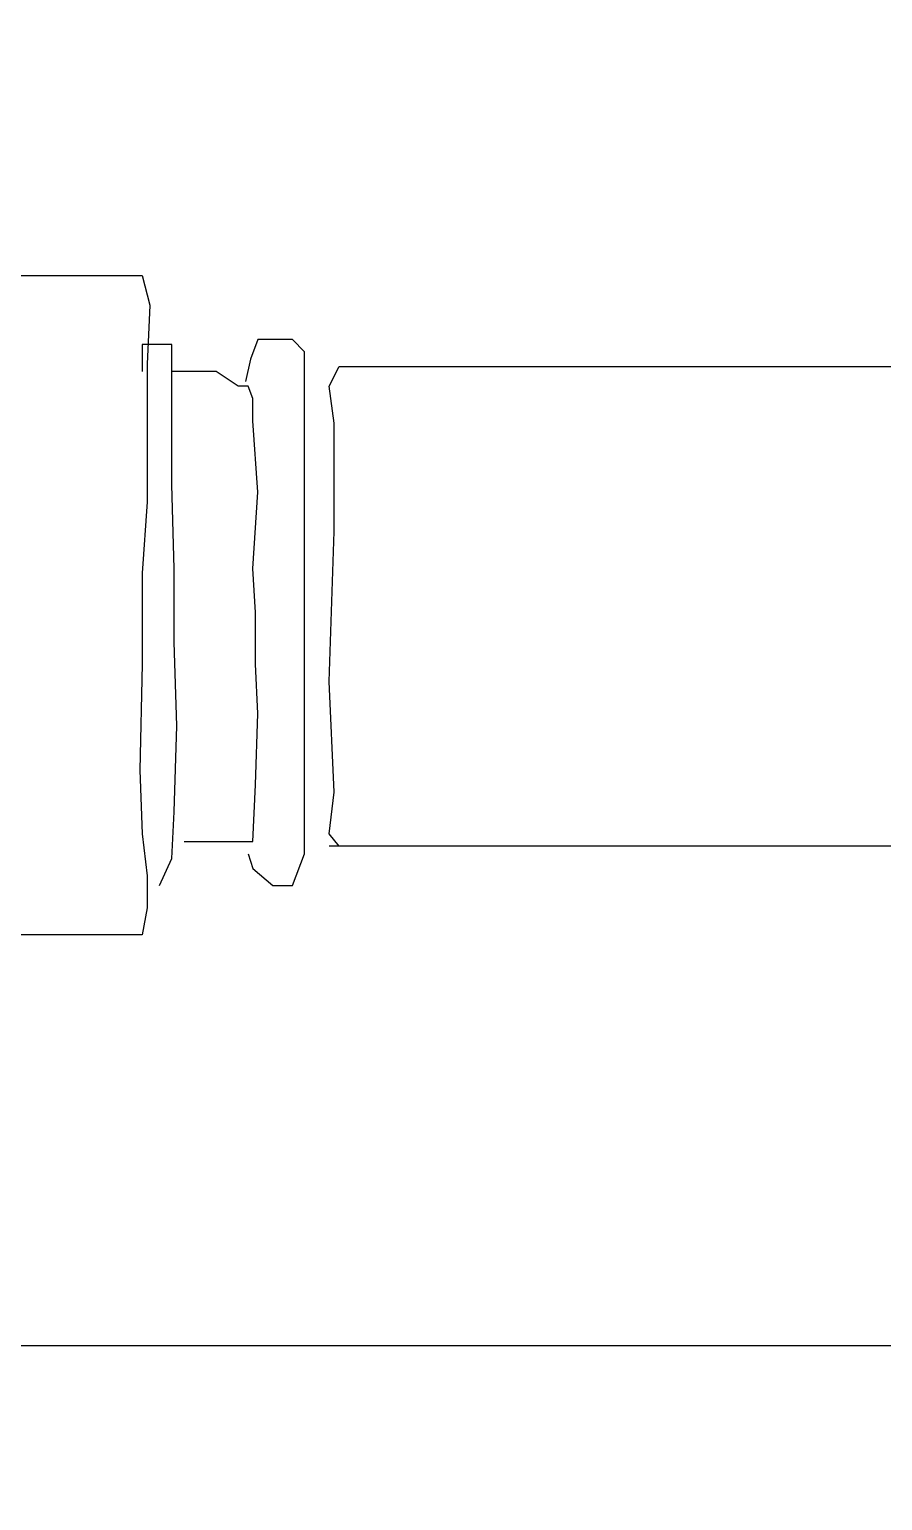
# Model space of a CAD drawing. Extents: x 729854 to 730444, y 4373781 to 4374808.
# Drawn here: x 729885.4 to 729888.87, y 4374647.51 to 4374653.49 of the extents above; entities that cross this region are included whole.
import ezdxf

# ---------------------------------------------------------------- set-up
doc = ezdxf.new("R2010")
doc.units = 0
doc.layers.get('0').update_dxf_attribs({"linetype": 'CONTINUOUS'})

msp = doc.modelspace()

# ---------------------------------------------------------------- linework, layer by layer
at = {"color": 0, "linetype": 'CONTINUOUS'}
for p, q in [((729885.29, 4374652.49), (729885.5, 4374652.49)), ((729885.29, 4374652.49), (729885.5, 4374652.49)), ((729885.5, 4374652.49), (729885.66, 4374652.49)), ((729885.5, 4374652.49), (729885.66, 4374652.49)), ((729885.66, 4374652.49), (729885.8, 4374652.49)), ((729885.66, 4374652.49), (729885.8, 4374652.49)), ((729885.8, 4374652.49), (729885.86, 4374652.49)), ((729885.8, 4374652.49), (729885.86, 4374652.49)), ((729885.86, 4374652.49), (729885.89, 4374652.37)), ((729885.86, 4374652.49), (729885.89, 4374652.37)), ((729885.89, 4374652.37), (729885.88, 4374652.13)), ((729885.89, 4374652.37), (729885.88, 4374652.13)), ((729885.89, 4374652.21), (729885.86, 4374652.21)), ((729885.86, 4374652.21), (729885.86, 4374652.15)), ((729885.89, 4374652.21), (729885.86, 4374652.21)), ((729885.86, 4374652.21), (729885.86, 4374652.15)), ((729885.93, 4374652.21), (729885.89, 4374652.21)), ((729885.93, 4374652.21), (729885.89, 4374652.21)), ((729885.98, 4374652.21), (729885.93, 4374652.21)), ((729885.98, 4374652.21), (729885.93, 4374652.21)), ((729885.98, 4374652.15), (729885.98, 4374652.21)), ((729885.98, 4374652.15), (729885.98, 4374652.21)), ((729886.33, 4374652.23), (729886.3, 4374652.15)), ((729886.33, 4374652.23), (729886.3, 4374652.15)), ((729886.39, 4374652.23), (729886.33, 4374652.23)), ((729886.39, 4374652.23), (729886.33, 4374652.23)), ((729886.47, 4374652.23), (729886.39, 4374652.23)), ((729886.47, 4374652.23), (729886.39, 4374652.23)), ((729886.52, 4374652.18), (729886.47, 4374652.23)), ((729886.52, 4374652.18), (729886.47, 4374652.23)), ((729885.86, 4374652.15), (729885.86, 4374652.1)), ((729885.86, 4374652.15), (729885.86, 4374652.1)), ((729885.88, 4374652.13), (729885.88, 4374651.88)), ((729885.88, 4374652.13), (729885.88, 4374651.88)), ((729885.98, 4374652.04), (729885.98, 4374652.15)), ((729885.98, 4374652.04), (729885.98, 4374652.15)), ((729886.3, 4374652.15), (729886.28, 4374652.06)), ((729886.3, 4374652.15), (729886.28, 4374652.06)), ((729886.52, 4374651.99), (729886.52, 4374652.18)), ((729886.52, 4374651.99), (729886.52, 4374652.18)), ((729886.02, 4374652.1), (729885.98, 4374652.1)), ((729886.02, 4374652.1), (729885.98, 4374652.1)), ((729886.09, 4374652.1), (729886.02, 4374652.1)), ((729886.09, 4374652.1), (729886.02, 4374652.1)), ((729886.16, 4374652.1), (729886.09, 4374652.1)), ((729886.16, 4374652.1), (729886.09, 4374652.1)), ((729886.25, 4374652.04), (729886.16, 4374652.1)), ((729886.25, 4374652.04), (729886.16, 4374652.1)), ((729886.62, 4374652.04), (729886.66, 4374652.12)), ((729886.62, 4374652.04), (729886.66, 4374652.12)), ((729886.66, 4374652.12), (729886.86, 4374652.12)), ((729886.66, 4374652.12), (729886.86, 4374652.12)), ((729886.86, 4374652.12), (729887.6, 4374652.12)), ((729886.86, 4374652.12), (729887.6, 4374652.12)), ((729887.6, 4374652.12), (729888.55, 4374652.12)), ((729887.6, 4374652.12), (729888.55, 4374652.12)), ((729888.55, 4374652.12), (729888.97, 4374652.12)), ((729888.55, 4374652.12), (729888.97, 4374652.12)), ((729885.98, 4374651.89), (729885.98, 4374652.04)), ((729885.98, 4374651.89), (729885.98, 4374652.04)), ((729886.29, 4374652.04), (729886.25, 4374652.04)), ((729886.29, 4374652.04), (729886.25, 4374652.04)), ((729886.31, 4374651.99), (729886.29, 4374652.04)), ((729886.31, 4374651.99), (729886.29, 4374652.04)), ((729886.64, 4374651.89), (729886.62, 4374652.04)), ((729886.64, 4374651.89), (729886.62, 4374652.04)), ((729886.31, 4374651.9), (729886.31, 4374651.99)), ((729886.31, 4374651.9), (729886.31, 4374651.99)), ((729886.52, 4374651.79), (729886.52, 4374651.99)), ((729886.52, 4374651.79), (729886.52, 4374651.99)), ((729885.98, 4374651.64), (729885.98, 4374651.89)), ((729885.98, 4374651.64), (729885.98, 4374651.89)), ((729886.33, 4374651.61), (729886.31, 4374651.9)), ((729886.33, 4374651.61), (729886.31, 4374651.9)), ((729886.64, 4374651.45), (729886.64, 4374651.89)), ((729886.64, 4374651.45), (729886.64, 4374651.89)), ((729885.88, 4374651.88), (729885.88, 4374651.57)), ((729885.88, 4374651.88), (729885.88, 4374651.57)), ((729886.52, 4374651.39), (729886.52, 4374651.79)), ((729886.52, 4374651.39), (729886.52, 4374651.79)), ((729885.99, 4374651.3), (729885.98, 4374651.64)), ((729885.99, 4374651.3), (729885.98, 4374651.64)), ((729886.31, 4374651.3), (729886.33, 4374651.61)), ((729886.31, 4374651.3), (729886.33, 4374651.61)), ((729885.88, 4374651.57), (729885.86, 4374651.28)), ((729885.88, 4374651.57), (729885.86, 4374651.28)), ((729886.62, 4374650.84), (729886.64, 4374651.45)), ((729886.62, 4374650.84), (729886.64, 4374651.45)), ((729886.52, 4374651.03), (729886.52, 4374651.39)), ((729886.52, 4374651.03), (729886.52, 4374651.39)), ((729885.99, 4374651), (729885.99, 4374651.3)), ((729885.99, 4374651), (729885.99, 4374651.3)), ((729886.32, 4374651.12), (729886.31, 4374651.3)), ((729886.32, 4374651.12), (729886.31, 4374651.3)), ((729885.86, 4374651.28), (729885.86, 4374650.91)), ((729885.86, 4374651.28), (729885.86, 4374650.91)), ((729886.32, 4374650.91), (729886.32, 4374651.12)), ((729886.32, 4374650.91), (729886.32, 4374651.12)), ((729886, 4374650.66), (729885.99, 4374651)), ((729886, 4374650.66), (729885.99, 4374651)), ((729886.52, 4374650.74), (729886.52, 4374651.03)), ((729886.52, 4374650.74), (729886.52, 4374651.03)), ((729885.86, 4374650.91), (729885.85, 4374650.48)), ((729885.86, 4374650.91), (729885.85, 4374650.48)), ((729886.33, 4374650.71), (729886.32, 4374650.91)), ((729886.33, 4374650.71), (729886.32, 4374650.91)), ((729886.64, 4374650.39), (729886.62, 4374650.84)), ((729886.64, 4374650.39), (729886.62, 4374650.84)), ((729886.32, 4374650.42), (729886.33, 4374650.71)), ((729886.32, 4374650.42), (729886.33, 4374650.71)), ((729886.52, 4374650.39), (729886.52, 4374650.74)), ((729886.52, 4374650.39), (729886.52, 4374650.74)), ((729885.99, 4374650.31), (729886, 4374650.66)), ((729885.99, 4374650.31), (729886, 4374650.66)), ((729885.85, 4374650.48), (729885.86, 4374650.22)), ((729885.85, 4374650.48), (729885.86, 4374650.22)), ((729886.31, 4374650.19), (729886.32, 4374650.42)), ((729886.31, 4374650.19), (729886.32, 4374650.42)), ((729886.52, 4374650.14), (729886.52, 4374650.39)), ((729886.52, 4374650.14), (729886.52, 4374650.39)), ((729886.62, 4374650.22), (729886.64, 4374650.39)), ((729886.62, 4374650.22), (729886.64, 4374650.39)), ((729885.98, 4374650.12), (729885.99, 4374650.31)), ((729885.98, 4374650.12), (729885.99, 4374650.31)), ((729885.86, 4374650.22), (729885.88, 4374650.05)), ((729885.86, 4374650.22), (729885.88, 4374650.05)), ((729886.66, 4374650.17), (729886.62, 4374650.22)), ((729886.66, 4374650.17), (729886.62, 4374650.22)), ((729886.03, 4374650.19), (729886.11, 4374650.19)), ((729886.03, 4374650.19), (729886.11, 4374650.19)), ((729886.11, 4374650.19), (729886.21, 4374650.19)), ((729886.11, 4374650.19), (729886.21, 4374650.19)), ((729886.21, 4374650.19), (729886.26, 4374650.19)), ((729886.21, 4374650.19), (729886.26, 4374650.19)), ((729886.26, 4374650.19), (729886.31, 4374650.19)), ((729886.26, 4374650.19), (729886.31, 4374650.19)), ((729886.67, 4374650.17), (729886.62, 4374650.17)), ((729886.67, 4374650.17), (729886.62, 4374650.17)), ((729886.71, 4374650.17), (729886.66, 4374650.17)), ((729886.71, 4374650.17), (729886.66, 4374650.17)), ((729886.78, 4374650.17), (729886.67, 4374650.17)), ((729886.78, 4374650.17), (729886.67, 4374650.17)), ((729886.96, 4374650.17), (729886.78, 4374650.17)), ((729886.96, 4374650.17), (729886.78, 4374650.17)), ((729887.24, 4374650.17), (729886.96, 4374650.17)), ((729887.24, 4374650.17), (729886.96, 4374650.17)), ((729887.78, 4374650.17), (729887.24, 4374650.17)), ((729887.78, 4374650.17), (729887.24, 4374650.17)), ((729888.14, 4374650.17), (729887.78, 4374650.17)), ((729888.14, 4374650.17), (729887.78, 4374650.17)), ((729888.47, 4374650.17), (729888.14, 4374650.17)), ((729888.47, 4374650.17), (729888.14, 4374650.17)), ((729888.8, 4374650.17), (729888.47, 4374650.17)), ((729888.8, 4374650.17), (729888.47, 4374650.17)), ((729888.96, 4374650.17), (729888.8, 4374650.17)), ((729888.96, 4374650.17), (729888.8, 4374650.17)), ((729885.93, 4374650.01), (729885.98, 4374650.12)), ((729885.93, 4374650.01), (729885.98, 4374650.12)), ((729886.29, 4374650.14), (729886.31, 4374650.08)), ((729886.29, 4374650.14), (729886.31, 4374650.08)), ((729886.47, 4374650.01), (729886.52, 4374650.14)), ((729886.47, 4374650.01), (729886.52, 4374650.14)), ((729885.88, 4374650.05), (729885.88, 4374649.92)), ((729885.88, 4374650.05), (729885.88, 4374649.92)), ((729886.31, 4374650.08), (729886.39, 4374650.01)), ((729886.31, 4374650.08), (729886.39, 4374650.01)), ((729886.39, 4374650.01), (729886.47, 4374650.01)), ((729886.39, 4374650.01), (729886.47, 4374650.01)), ((729885.88, 4374649.92), (729885.86, 4374649.81)), ((729885.88, 4374649.92), (729885.86, 4374649.81)), ((729885.53, 4374649.81), (729885.35, 4374649.81)), ((729885.53, 4374649.81), (729885.35, 4374649.81)), ((729885.71, 4374649.81), (729885.53, 4374649.81)), ((729885.71, 4374649.81), (729885.53, 4374649.81)), ((729885.8, 4374649.81), (729885.71, 4374649.81)), ((729885.8, 4374649.81), (729885.71, 4374649.81)), ((729885.86, 4374649.81), (729885.8, 4374649.81)), ((729885.86, 4374649.81), (729885.8, 4374649.81)), ((729885.2, 4374648.14), (729887.6, 4374648.14)), ((729885.2, 4374648.14), (729887.6, 4374648.14)), ((729887.6, 4374648.14), (729889.14, 4374648.14)), ((729887.6, 4374648.14), (729889.14, 4374648.14))]:
    msp.add_line(p, q, dxfattribs=at)

# ---------------------------------------------------------------- meshes
mesh = msp.add_polyface(dxfattribs=at)
corners = [(730162.5, 4373781), (729854.5, 4374807.5), (730444, 4373781), (730444, 4374807.5), (729854.5, 4373781)]
mesh.append_faces([[corners[k] for k in face] for face in [(0, 1, 4), (1, 0, 2, 3)]], dxfattribs={"vtx0": -1, "color": 0})
mesh = msp.add_polyface(dxfattribs=at)
corners = [(730145.58, 4374621), (730145.58, 4374801.5), (729864.5, 4374801.5), (729864.5, 4374621)]
mesh.append_faces([[corners[k] for k in face] for face in [(0, 1, 2, 3)]], dxfattribs={"color": 0})

doc.saveas('drawing.dxf')
